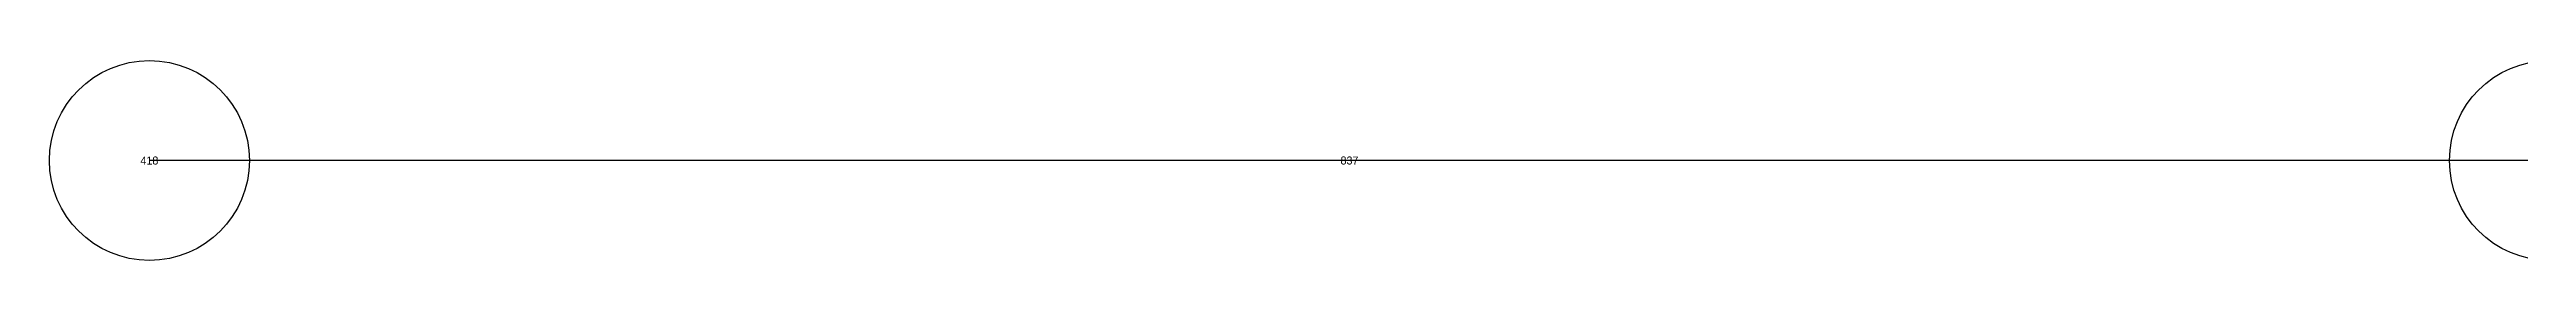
# Model space of a CAD drawing. Extents: x -2.75 to 2.75, y -2.5 to 2.5.
# Drawn here: x -2.75 to -2.132, y -1.127 to -1.077 of the extents above; entities that cross this region are included whole.
import ezdxf
from ezdxf.enums import TextEntityAlignment as Align

# ---------------------------------------------------------------- set-up
doc = ezdxf.new("R2010")
doc.units = 0
doc.header["$MEASUREMENT"] = 0
doc.header["$PDMODE"] = 33
doc.header["$PDSIZE"] = 0.05
for name, color, linetype in [('BRANCHE ESTERNO', 1, 'Continuous'), ('BRANCHES-Index', 7, 'Continuous'), ('NODI-Index', 7, 'Continuous'), ('NODO ESTERNO ZMINIMO', 4, 'Continuous'), ('NODO INTRADOSSO INTERNO', 7, 'Continuous')]:
    doc.layers.add(name, color=color, linetype=linetype)

msp = doc.modelspace()

# ---------------------------------------------------------------- linework, layer by layer
at = {"layer": 'BRANCHE ESTERNO'}
msp.add_line((-2.125, -1.1021, 1.51691), (-2.725, -1.1021, 1.64191), dxfattribs=at)
at = {"layer": 'NODO ESTERNO ZMINIMO'}
msp.add_point((-2.725, -1.1021, 1.64191), dxfattribs=at)
at = {"layer": 'NODO INTRADOSSO INTERNO'}
msp.add_point((-2.125, -1.1021, 1.51691), dxfattribs=at)

# ---------------------------------------------------------------- texts
at = {"layer": 'BRANCHES-Index'}
msp.add_text('837', height=0.002, dxfattribs=at).set_placement((-2.425, -1.1021, 1.57941), align=Align.MIDDLE_CENTER)
at = {"layer": 'NODI-Index'}
msp.add_text('418', height=0.002, dxfattribs=at).set_placement((-2.725, -1.1021, 1.64191), align=Align.MIDDLE_CENTER)

doc.saveas('drawing.dxf')
